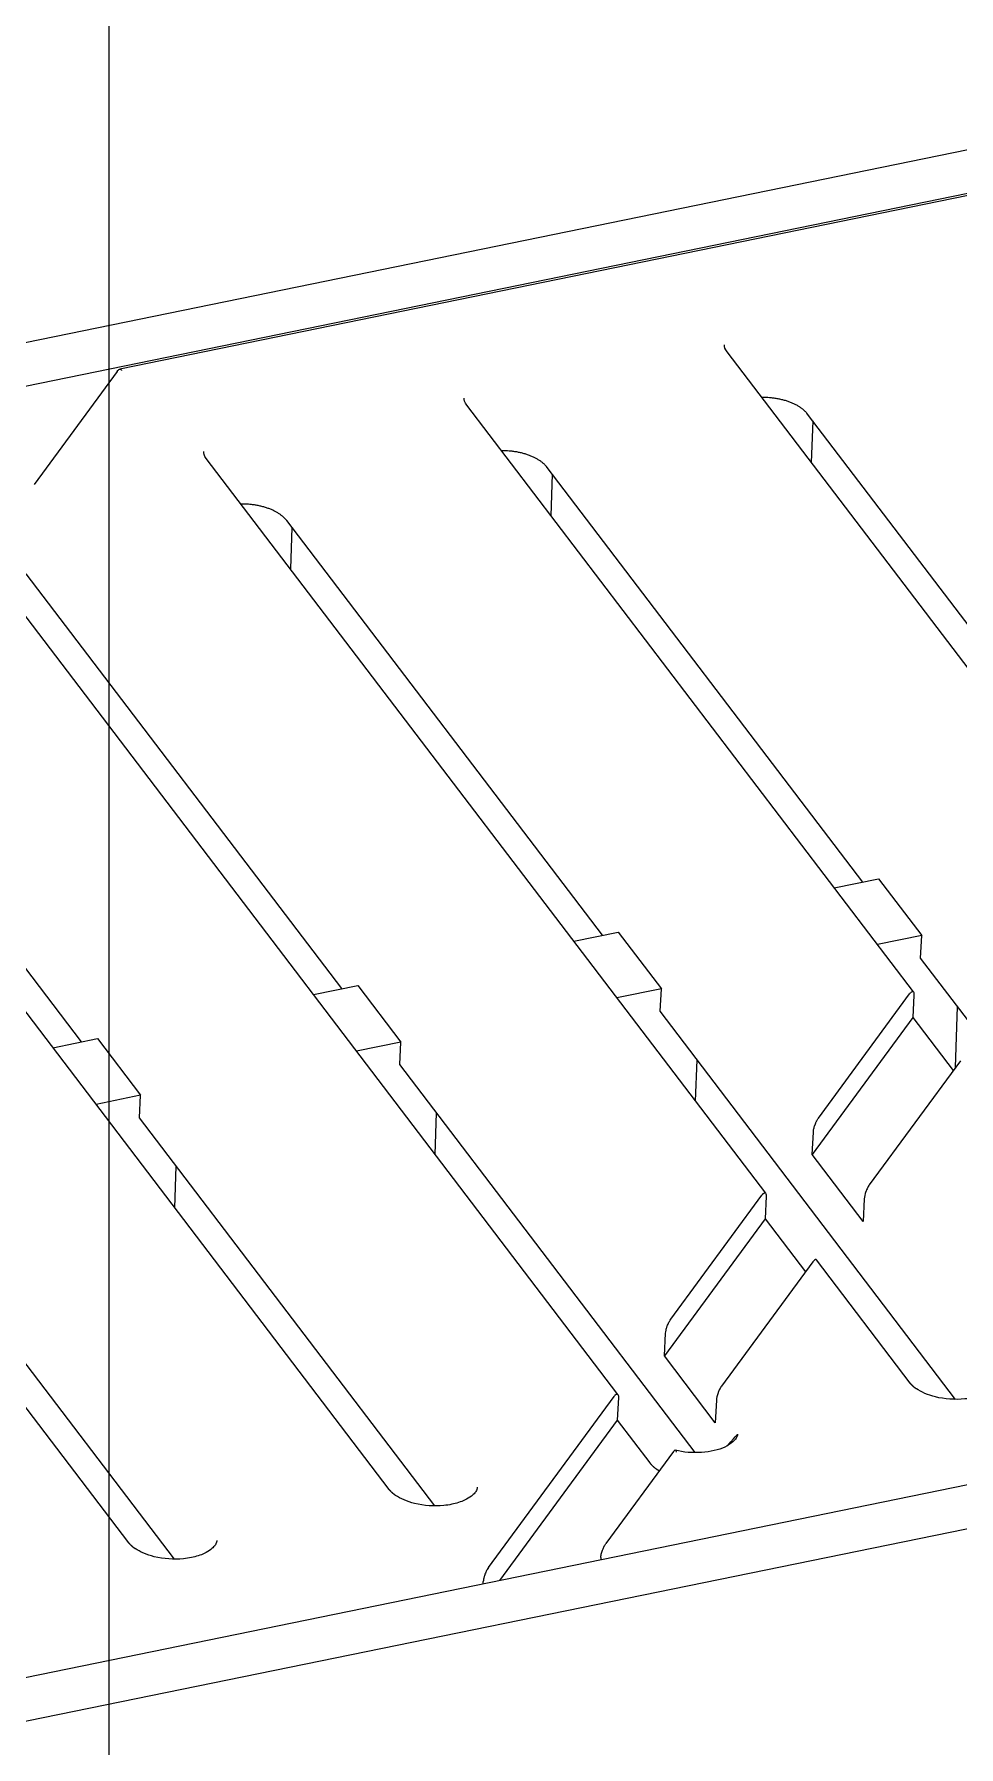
# Model space of a CAD drawing. Header units: millimetres. Extents: x 4267 to 8467, y 166 to 3136.
# Drawn here: x 4815.2 to 4861.8, y 1873.2 to 1959.5 of the extents above; entities that cross this region are included whole.
import ezdxf

# ---------------------------------------------------------------- set-up
doc = ezdxf.new("R2010")
doc.units = ezdxf.units.MM
doc.styles.get("Standard").update_dxf_attribs({"font": 'SimSun.ttf'})
doc.dimstyles.new('ISO-25', dxfattribs={"dimtxt": 2.5, "dimasz": 2.5, "dimexe": 1.25, "dimexo": 0.625, "dimtad": 1, "dimtxsty": 'Standard', "dimcen": 2.5, "dimadec": 0, "dimazin": 0, "dimtfac": 1, "dimtmove": 0, "dimatfit": 3, "dimfxl": 1, "dimarcsym": 0})

msp = doc.modelspace()

# ---------------------------------------------------------------- linework, layer by layer
at = {"linetype": 'Continuous', "lineweight": 5}
for p, q in [((4716.615, 1923.888, 326.374), (5135.162, 2009.535, 326.374)), ((4718.065, 1921.983, 326.374), (5136.612, 2007.63, 326.374)), ((4893.637, 1957.795, 326.374), (4819.518, 1942.628, 326.374)), ((4760.941, 1865.645, 326.374), (5179.488, 1951.291, 326.374)), ((4762.391, 1863.739, 326.374), (5180.938, 1949.386, 326.374)), ((4866.972, 1921.368, 326.374), (4850.129, 1943.499, 326.374)), ((4819.383, 1942.51, 326.374), (4815.202, 1936.814, 326.374)), ((4859.523, 1911.221, 326.374), (4837.001, 1940.813, 326.374)), ((4870.096, 1919.452, 326.374), (4854.184, 1940.359, 326.374)), ((4854.445, 1940.016, 326.374), (4854.373, 1937.923, 326.374)), ((4852.074, 1901.073, 326.374), (4823.874, 1938.127, 326.374)), ((4856.968, 1916.765, 326.374), (4841.056, 1937.673, 326.374)), ((4841.318, 1937.329, 326.374), (4841.246, 1935.236, 326.374)), ((4843.84, 1914.079, 326.374), (4827.929, 1934.987, 326.374)), ((4828.19, 1934.643, 326.374), (4828.118, 1932.55, 326.374)), ((4844.624, 1890.926, 326.374), (4812.562, 1933.055, 326.374)), ((4830.713, 1911.393, 326.374), (4814.801, 1932.301, 326.374)), ((4817.585, 1908.707, 326.374), (4801.673, 1929.614, 326.374)), ((4833.101, 1886.131, 326.374), (4805.113, 1922.907, 326.374)), ((4855.527, 1916.471, 326.374), (4857.767, 1916.929, 326.374)), ((4857.767, 1916.929, 326.374), (4859.942, 1914.071, 326.374)), ((4842.4, 1913.784, 326.374), (4844.639, 1914.243, 326.374)), ((4844.639, 1914.243, 326.374), (4846.814, 1911.385, 326.374)), ((4859.942, 1914.071, 326.374), (4857.702, 1913.613, 326.374)), ((4859.885, 1912.933, 326.374), (4859.942, 1914.071, 326.374)), ((4819.973, 1883.445, 326.374), (4797.664, 1912.76, 326.374)), ((4874.776, 1893.366, 326.374), (4859.885, 1912.933, 326.374)), ((4829.272, 1911.098, 326.374), (4831.512, 1911.556, 326.374)), ((4831.512, 1911.556, 326.374), (4833.686, 1908.699, 326.374)), ((4846.814, 1911.385, 326.374), (4844.574, 1910.927, 326.374)), ((4846.757, 1910.247, 326.374), (4846.814, 1911.385, 326.374)), ((4854.733, 1904.865, 326.374), (4859.329, 1911.126, 326.374)), ((4859.548, 1911.069, 326.374), (4859.491, 1909.928, 326.374)), ((4861.648, 1890.68, 326.374), (4846.757, 1910.247, 326.374)), ((4861.636, 1907.41, 326.374), (4861.742, 1910.492, 326.374)), ((4859.491, 1909.928, 326.374), (4854.419, 1903.019, 326.374)), ((4859.491, 1909.928, 326.374), (4861.524, 1907.257, 326.374)), ((4816.145, 1908.412, 326.374), (4818.384, 1908.87, 326.374)), ((4818.384, 1908.87, 326.374), (4820.559, 1906.012, 326.374)), ((4833.686, 1908.699, 326.374), (4831.447, 1908.241, 326.374)), ((4833.63, 1907.56, 326.374), (4833.686, 1908.699, 326.374)), ((4848.52, 1887.995, 326.374), (4833.63, 1907.56, 326.374)), ((4848.543, 1905.713, 326.374), (4848.615, 1907.806, 326.374)), ((4861.892, 1907.758, 326.374), (4857.296, 1901.497, 326.374)), ((4820.559, 1906.012, 326.374), (4818.319, 1905.554, 326.374)), ((4820.502, 1904.874, 326.374), (4820.559, 1906.012, 326.374)), ((4835.393, 1885.307, 326.374), (4820.502, 1904.874, 326.374)), ((4835.415, 1903.027, 326.374), (4835.487, 1905.12, 326.374)), ((4854.419, 1903.019, 326.374), (4854.476, 1904.16, 326.374)), ((4822.287, 1900.34, 326.374), (4822.359, 1902.433, 326.374)), ((4856.982, 1899.652, 326.374), (4854.419, 1903.019, 326.374)), ((4822.265, 1882.621, 326.374), (4807.374, 1902.188, 326.374)), ((4847.284, 1894.717, 326.374), (4851.88, 1900.978, 326.374)), ((4852.099, 1900.922, 326.374), (4852.042, 1899.781, 326.374)), ((4857.039, 1900.793, 326.374), (4856.982, 1899.652, 326.374)), ((4852.042, 1899.781, 326.374), (4846.97, 1892.872, 326.374)), ((4852.042, 1899.781, 326.374), (4854.075, 1897.109, 326.374)), ((4854.443, 1897.611, 326.374), (4849.847, 1891.35, 326.374)), ((4859.356, 1891.504, 326.374), (4854.634, 1897.708, 326.374)), ((4846.97, 1892.872, 326.374), (4847.027, 1894.013, 326.374)), ((4849.533, 1889.504, 326.374), (4846.97, 1892.872, 326.374)), ((4838.094, 1882.199, 326.374), (4844.431, 1890.831, 326.374)), ((4844.65, 1890.774, 326.374), (4844.592, 1889.633, 326.374)), ((4849.59, 1890.645, 326.374), (4849.533, 1889.504, 326.374)), ((4844.592, 1889.633, 326.374), (4838.657, 1881.547, 326.374)), ((4844.592, 1889.633, 326.374), (4846.227, 1887.486, 326.374)), ((4847.426, 1888.052, 326.374), (4844.019, 1883.412, 326.374)), ((4843.763, 1882.714, 326.374), (4843.755, 1882.591, 326.374)), ((4837.83, 1881.378, 326.374), (4837.838, 1881.502, 326.374))]:
    msp.add_line(p, q, dxfattribs=at)
for points in [[(4854.184, 1940.359), (4854.148, 1940.404, 0.012486), (4854.11, 1940.448, 0.011398), (4854.067, 1940.492, 0.010733), (4854.021, 1940.536, 0.010588), (4853.972, 1940.579, 0.010233), (4853.919, 1940.622, 0.009865), (4853.862, 1940.665, 0.009467), (4853.802, 1940.706, 0.009174), (4853.738, 1940.747, 0.008829), (4853.671, 1940.786, 0.008551), (4853.6, 1940.825, 0.008239), (4853.526, 1940.862, 0.007989), (4853.449, 1940.898, 0.007726), (4853.37, 1940.932, 0.007521), (4853.287, 1940.964, 0.007274), (4853.202, 1940.995, 0.007048), (4853.115, 1941.023, 0.006911), (4853.025, 1941.05, 0.006872), (4852.933, 1941.075, 0.006537), (4852.841, 1941.097, 0.00602), (4852.747, 1941.117, 0.00646), (4852.651, 1941.135, 0.007463), (4852.552, 1941.151, 0.005681), (4852.458, 1941.164, 0.002193), (4852.373, 1941.175, 0.007661), (4852.264, 1941.184, 0.012901), (4852.099, 1941.191, 0.006433), (4851.882, 1941.196, 0.00346)], [(4841.056, 1937.673), (4841.021, 1937.717, 0.012486), (4840.982, 1937.762, 0.011398), (4840.94, 1937.806, 0.010733), (4840.894, 1937.85, 0.010588), (4840.844, 1937.893, 0.010233), (4840.791, 1937.936, 0.009865), (4840.734, 1937.978, 0.009466), (4840.674, 1938.02, 0.009174), (4840.61, 1938.06, 0.008829), (4840.543, 1938.1, 0.008551), (4840.472, 1938.139, 0.008239), (4840.399, 1938.176, 0.007989), (4840.322, 1938.211, 0.007726), (4840.242, 1938.245, 0.007521), (4840.159, 1938.278, 0.007274), (4840.074, 1938.308, 0.007048), (4839.987, 1938.337, 0.006911), (4839.897, 1938.364, 0.006872), (4839.806, 1938.388, 0.006537), (4839.713, 1938.411, 0.00602), (4839.619, 1938.431, 0.00646), (4839.523, 1938.449, 0.007463), (4839.424, 1938.465, 0.005681), (4839.33, 1938.478, 0.002193), (4839.245, 1938.489, 0.007661), (4839.137, 1938.498, 0.012901), (4838.971, 1938.504, 0.006433), (4838.755, 1938.509, 0.00346)], [(4827.929, 1934.987), (4827.893, 1935.031, 0.012485), (4827.854, 1935.075, 0.011397), (4827.812, 1935.119, 0.010733), (4827.766, 1935.163, 0.010588), (4827.717, 1935.207, 0.010233), (4827.663, 1935.25, 0.009865), (4827.607, 1935.292, 0.009466), (4827.546, 1935.334, 0.009174), (4827.483, 1935.374, 0.008829), (4827.415, 1935.414, 0.008551), (4827.345, 1935.452, 0.008239), (4827.271, 1935.489, 0.007989), (4827.194, 1935.525, 0.007726), (4827.114, 1935.559, 0.007521), (4827.032, 1935.592, 0.007274), (4826.947, 1935.622, 0.007048), (4826.859, 1935.651, 0.006911), (4826.77, 1935.678, 0.006872), (4826.678, 1935.702, 0.006537), (4826.585, 1935.725, 0.00602), (4826.492, 1935.745, 0.00646), (4826.396, 1935.763, 0.007463), (4826.297, 1935.778, 0.005681), (4826.203, 1935.792, 0.002193), (4826.118, 1935.803, 0.007661), (4826.009, 1935.811, 0.012902), (4825.843, 1935.818, 0.006433), (4825.627, 1935.823, 0.00346)], [(4859.302, 1891.557), (4859.309, 1891.549, 0.002102), (4859.315, 1891.54, 0.002041), (4859.321, 1891.532, 0.002016), (4859.328, 1891.524, 0.00203), (4859.335, 1891.516, 0.002028), (4859.342, 1891.508, 0.002024), (4859.349, 1891.499, 0.002015), (4859.356, 1891.491, 0.002015), (4859.363, 1891.483, 0.002008), (4859.371, 1891.474, 0.002007), (4859.378, 1891.466, 0.001999), (4859.386, 1891.458, 0.001998), (4859.394, 1891.449, 0.00199), (4859.402, 1891.441, 0.001989), (4859.41, 1891.432, 0.001981), (4859.418, 1891.424, 0.001979), (4859.427, 1891.415, 0.001971), (4859.436, 1891.407, 0.001969), (4859.445, 1891.398, 0.001961), (4859.454, 1891.389, 0.001959), (4859.463, 1891.381, 0.00195), (4859.472, 1891.372, 0.001947), (4859.482, 1891.363, 0.00194), (4859.491, 1891.355, 0.001942), (4859.501, 1891.346, 0.001927), (4859.511, 1891.337, 0.001912), (4859.521, 1891.329, 0.001922), (4859.532, 1891.32, 0.001962), (4859.542, 1891.311, 0.001892), (4859.553, 1891.302, 0.001753), (4859.564, 1891.293, 0.001945), (4859.575, 1891.285, 0.002337), (4859.587, 1891.275, 0.001731), (4859.598, 1891.267, 0.000527), (4859.608, 1891.259, 0.002495), (4859.622, 1891.249, 0.004264), (4859.643, 1891.234, 0.002018), (4859.671, 1891.214, 0.001044)], [(4846.227, 1887.486), (4846.238, 1887.471, 0.003952), (4846.25, 1887.456, 0.003864), (4846.262, 1887.442, 0.003797), (4846.274, 1887.427, 0.00376), (4846.287, 1887.413, 0.003711), (4846.3, 1887.398, 0.003661), (4846.313, 1887.384, 0.003608), (4846.327, 1887.37, 0.003562), (4846.341, 1887.355, 0.003511), (4846.355, 1887.341, 0.003466), (4846.37, 1887.327, 0.003415), (4846.385, 1887.313, 0.003368), (4846.401, 1887.299, 0.003322), (4846.416, 1887.285, 0.003283), (4846.432, 1887.271, 0.003227), (4846.448, 1887.258, 0.003165), (4846.465, 1887.244, 0.003147), (4846.482, 1887.23, 0.003168), (4846.499, 1887.217, 0.003032), (4846.517, 1887.204, 0.002794), (4846.535, 1887.191, 0.003043), (4846.553, 1887.177, 0.003576), (4846.572, 1887.164, 0.002667), (4846.59, 1887.151, 0.000903), (4846.607, 1887.14, 0.003708), (4846.629, 1887.126, 0.006214), (4846.664, 1887.104, 0.002965), (4846.709, 1887.076, 0.001552)], [(4833.047, 1886.184), (4833.053, 1886.176, 0.002103), (4833.06, 1886.168, 0.002042), (4833.066, 1886.16, 0.002016), (4833.073, 1886.152, 0.002031), (4833.08, 1886.143, 0.002028), (4833.086, 1886.135, 0.002024), (4833.093, 1886.127, 0.002016), (4833.101, 1886.119, 0.002016), (4833.108, 1886.11, 0.002009), (4833.115, 1886.102, 0.002007), (4833.123, 1886.093, 0.002), (4833.131, 1886.085, 0.001998), (4833.139, 1886.077, 0.001991), (4833.147, 1886.068, 0.001989), (4833.155, 1886.06, 0.001981), (4833.163, 1886.051, 0.001979), (4833.172, 1886.043, 0.001971), (4833.18, 1886.034, 0.001969), (4833.189, 1886.026, 0.001961), (4833.198, 1886.017, 0.001959), (4833.207, 1886.008, 0.00195), (4833.217, 1886, 0.001947), (4833.226, 1885.991, 0.00194), (4833.236, 1885.982, 0.001942), (4833.246, 1885.974, 0.001928), (4833.256, 1885.965, 0.001912), (4833.266, 1885.956, 0.001922), (4833.277, 1885.947, 0.001962), (4833.287, 1885.938, 0.001892), (4833.298, 1885.93, 0.001753), (4833.309, 1885.921, 0.001945), (4833.32, 1885.912, 0.002337), (4833.332, 1885.903, 0.001731), (4833.343, 1885.894, 0.000527), (4833.353, 1885.887, 0.002495), (4833.366, 1885.877, 0.004265), (4833.388, 1885.861, 0.002018), (4833.416, 1885.841, 0.001044)], [(4819.92, 1883.498), (4819.926, 1883.49, 0.002103), (4819.932, 1883.482, 0.002042), (4819.939, 1883.473, 0.002017), (4819.945, 1883.465, 0.002031), (4819.952, 1883.457, 0.002029), (4819.959, 1883.449, 0.002024), (4819.966, 1883.441, 0.002016), (4819.973, 1883.432, 0.002016), (4819.98, 1883.424, 0.002009), (4819.988, 1883.416, 0.002008), (4819.995, 1883.407, 0.002), (4820.003, 1883.399, 0.001999), (4820.011, 1883.39, 0.001991), (4820.019, 1883.382, 0.001989), (4820.027, 1883.373, 0.001981), (4820.036, 1883.365, 0.001979), (4820.044, 1883.356, 0.001971), (4820.053, 1883.348, 0.001969), (4820.062, 1883.339, 0.001961), (4820.071, 1883.331, 0.001959), (4820.08, 1883.322, 0.001951), (4820.089, 1883.313, 0.001947), (4820.099, 1883.305, 0.00194), (4820.108, 1883.296, 0.001942), (4820.118, 1883.287, 0.001928), (4820.128, 1883.278, 0.001912), (4820.139, 1883.27, 0.001922), (4820.149, 1883.261, 0.001962), (4820.16, 1883.252, 0.001892), (4820.17, 1883.243, 0.001753), (4820.181, 1883.235, 0.001945), (4820.192, 1883.226, 0.002337), (4820.204, 1883.217, 0.001731), (4820.215, 1883.208, 0.000527), (4820.225, 1883.2, 0.002495), (4820.239, 1883.19, 0.004265), (4820.26, 1883.175, 0.002018), (4820.289, 1883.155, 0.001044)]]:
    msp.add_lwpolyline(points, format="xyb", dxfattribs=at)
for points in [[(4850.129, 1943.499, 326.374), (4850.023, 1943.641, 326.374), (4849.993, 1943.754, 326.374), (4849.998, 1943.851, 326.374)], [(4837.001, 1940.813, 326.374), (4836.895, 1940.954, 326.374), (4836.866, 1941.068, 326.374), (4836.87, 1941.165, 326.374)], [(4823.874, 1938.127, 326.374), (4823.768, 1938.268, 326.374), (4823.738, 1938.381, 326.374), (4823.743, 1938.479, 326.374)]]:
    msp.add_open_spline(points, degree=3, dxfattribs=at)
for points, knots in [([(4819.383, 1942.51, 326.374), (4819.406, 1942.541, 326.374), (4819.427, 1942.566, 326.374), (4819.455, 1942.591, 326.374), (4819.462, 1942.597, 326.374), (4819.498, 1942.624, 326.374), (4819.523, 1942.633, 326.374), (4819.561, 1942.625, 326.374), (4819.573, 1942.614, 326.374), (4819.586, 1942.589, 326.374), (4819.589, 1942.581, 326.374), (4819.594, 1942.568, 326.374), (4819.595, 1942.561, 326.374), (4819.597, 1942.554, 326.374)], [0, 0, 0, 0, 0.1875, 0.1875, 0.25, 0.25, 0.5, 0.5, 0.6875, 0.6875, 0.75, 0.75, 0.8050392, 0.8050392, 0.8050392, 0.8050392]), ([(4859.329, 1911.126, 326.374), (4859.349, 1911.153, 326.374), (4859.366, 1911.173, 326.374), (4859.388, 1911.194, 326.374), (4859.394, 1911.201, 326.374), (4859.403, 1911.208, 326.374), (4859.407, 1911.212, 326.374), (4859.411, 1911.215, 326.374), (4859.413, 1911.217, 326.374), (4859.414, 1911.218, 326.374), (4859.414, 1911.218, 326.374), (4859.432, 1911.23, 326.374), (4859.446, 1911.238, 326.374), (4859.465, 1911.244, 326.374), (4859.471, 1911.245, 326.374), (4859.479, 1911.245, 326.374), (4859.482, 1911.245, 326.374), (4859.487, 1911.245, 326.374), (4859.489, 1911.244, 326.374), (4859.535, 1911.232, 326.374), (4859.553, 1911.164, 326.374), (4859.548, 1911.069, 326.374)], [0, 0, 0, 0, 0.125, 0.125, 0.1875, 0.1875, 0.21875, 0.234375, 0.242188, 0.242188, 0.25, 0.25, 0.375, 0.375, 0.4375, 0.4375, 0.46875, 0.46875, 0.5, 0.5, 1, 1, 1, 1]), ([(4854.476, 1904.16, 326.374), (4854.479, 1904.207, 326.374), (4854.486, 1904.264, 326.374), (4854.507, 1904.357, 326.374), (4854.516, 1904.389, 326.374), (4854.53, 1904.439, 326.374), (4854.538, 1904.464, 326.374), (4854.547, 1904.49, 326.374), (4854.553, 1904.507, 326.374), (4854.557, 1904.517, 326.374), (4854.57, 1904.555, 326.374), (4854.583, 1904.587, 326.374), (4854.604, 1904.636, 326.374), (4854.612, 1904.652, 326.374), (4854.623, 1904.677, 326.374), (4854.629, 1904.69, 326.374), (4854.637, 1904.704, 326.374), (4854.64, 1904.71, 326.374), (4854.642, 1904.715, 326.374), (4854.644, 1904.718, 326.374), (4854.663, 1904.756, 326.374), (4854.693, 1904.811, 326.374), (4854.733, 1904.865, 326.374)], [0, 0, 0, 0, 0.25, 0.25, 0.375, 0.375, 0.4375, 0.46875, 0.46875, 0.5, 0.5, 0.625, 0.625, 0.6875, 0.6875, 0.71875, 0.734375, 0.742188, 0.742188, 0.75, 0.75, 1, 1, 1, 1]), ([(4857.296, 1901.497, 326.374), (4857.276, 1901.47, 326.374), (4857.258, 1901.443, 326.374), (4857.236, 1901.405, 326.374), (4857.229, 1901.393, 326.374), (4857.22, 1901.376, 326.374), (4857.216, 1901.368, 326.374), (4857.211, 1901.359, 326.374), (4857.209, 1901.356, 326.374), (4857.208, 1901.354, 326.374), (4857.208, 1901.353, 326.374), (4857.19, 1901.318, 326.374), (4857.174, 1901.285, 326.374), (4857.153, 1901.235, 326.374), (4857.146, 1901.219, 326.374), (4857.137, 1901.195, 326.374), (4857.134, 1901.188, 326.374), (4857.128, 1901.172, 326.374), (4857.125, 1901.165, 326.374), (4857.072, 1901.019, 326.374), (4857.044, 1900.887, 326.374), (4857.039, 1900.793, 326.374)], [0, 0, 0, 0, 0.125, 0.125, 0.1875, 0.1875, 0.21875, 0.234375, 0.242188, 0.242188, 0.25, 0.25, 0.375, 0.375, 0.4375, 0.4375, 0.46875, 0.46875, 0.5, 0.5, 1, 1, 1, 1]), ([(4851.88, 1900.978, 326.374), (4851.9, 1901.005, 326.374), (4851.917, 1901.025, 326.374), (4851.939, 1901.047, 326.374), (4851.945, 1901.053, 326.374), (4851.954, 1901.061, 326.374), (4851.958, 1901.064, 326.374), (4851.962, 1901.068, 326.374), (4851.964, 1901.069, 326.374), (4851.965, 1901.07, 326.374), (4851.965, 1901.07, 326.374), (4851.982, 1901.083, 326.374), (4851.997, 1901.09, 326.374), (4852.016, 1901.096, 326.374), (4852.022, 1901.097, 326.374), (4852.03, 1901.098, 326.374), (4852.033, 1901.098, 326.374), (4852.038, 1901.097, 326.374), (4852.04, 1901.097, 326.374), (4852.085, 1901.085, 326.374), (4852.103, 1901.016, 326.374), (4852.099, 1900.922, 326.374)], [0, 0, 0, 0, 0.125, 0.125, 0.1875, 0.1875, 0.21875, 0.234375, 0.242188, 0.242188, 0.25, 0.25, 0.375, 0.375, 0.4375, 0.4375, 0.46875, 0.46875, 0.5, 0.5, 1, 1, 1, 1]), ([(4854.634, 1897.708, 326.374), (4854.634, 1897.708, 326.374), (4854.634, 1897.709, 326.374), (4854.629, 1897.715, 326.374), (4854.623, 1897.72, 326.374), (4854.616, 1897.725, 326.374), (4854.611, 1897.727, 326.374), (4854.608, 1897.728, 326.374), (4854.596, 1897.731, 326.374), (4854.585, 1897.731, 326.374), (4854.566, 1897.725, 326.374), (4854.559, 1897.722, 326.374), (4854.548, 1897.716, 326.374), (4854.543, 1897.713, 326.374), (4854.536, 1897.708, 326.374), (4854.533, 1897.706, 326.374), (4854.531, 1897.705, 326.374), (4854.53, 1897.704, 326.374), (4854.511, 1897.69, 326.374), (4854.483, 1897.665, 326.374), (4854.443, 1897.611, 326.374)], [0.3658304, 0.3658304, 0.3658304, 0.3658304, 0.375, 0.375, 0.4375, 0.46875, 0.46875, 0.5, 0.5, 0.625, 0.625, 0.6875, 0.6875, 0.71875, 0.734375, 0.7421875, 0.7421875, 0.75, 0.75, 1, 1, 1, 1]), ([(4847.027, 1894.013, 326.374), (4847.029, 1894.061, 326.374), (4847.037, 1894.116, 326.374), (4847.054, 1894.191, 326.374), (4847.058, 1894.209, 326.374), (4847.075, 1894.275, 326.374), (4847.091, 1894.325, 326.374), (4847.135, 1894.445, 326.374), (4847.163, 1894.511, 326.374), (4847.203, 1894.586, 326.374), (4847.209, 1894.599, 326.374), (4847.239, 1894.651, 326.374), (4847.261, 1894.686, 326.374), (4847.284, 1894.717, 326.374)], [0, 0, 0, 0, 0.25, 0.25, 0.3125, 0.3125, 0.5, 0.5, 0.75, 0.75, 0.8125, 0.8125, 1, 1, 1, 1]), ([(4849.847, 1891.35, 326.374), (4849.827, 1891.323, 326.374), (4849.809, 1891.295, 326.374), (4849.787, 1891.257, 326.374), (4849.78, 1891.246, 326.374), (4849.771, 1891.229, 326.374), (4849.767, 1891.221, 326.374), (4849.762, 1891.212, 326.374), (4849.76, 1891.208, 326.374), (4849.759, 1891.206, 326.374), (4849.759, 1891.206, 326.374), (4849.741, 1891.171, 326.374), (4849.725, 1891.137, 326.374), (4849.704, 1891.088, 326.374), (4849.697, 1891.072, 326.374), (4849.687, 1891.048, 326.374), (4849.684, 1891.04, 326.374), (4849.679, 1891.024, 326.374), (4849.676, 1891.018, 326.374), (4849.623, 1890.872, 326.374), (4849.595, 1890.739, 326.374), (4849.59, 1890.645, 326.374)], [0, 0, 0, 0, 0.125, 0.125, 0.1875, 0.1875, 0.21875, 0.234375, 0.242188, 0.242188, 0.25, 0.25, 0.375, 0.375, 0.4375, 0.4375, 0.46875, 0.46875, 0.5, 0.5, 1, 1, 1, 1]), ([(4862.503, 1890.761, 326.374), (4862.376, 1890.735, 326.374), (4861.773, 1890.643, 326.374), (4860.661, 1890.718, 326.374), (4859.914, 1891.049, 326.374), (4859.671, 1891.214, 326.374)], [0.4156782, 0.4156782, 0.4156782, 0.4156782, 0.4793235, 0.7064299, 0.8936242, 0.8936242, 0.8936242, 0.8936242]), ([(4844.431, 1890.831, 326.374), (4844.451, 1890.858, 326.374), (4844.468, 1890.878, 326.374), (4844.489, 1890.9, 326.374), (4844.496, 1890.906, 326.374), (4844.504, 1890.913, 326.374), (4844.509, 1890.917, 326.374), (4844.513, 1890.92, 326.374), (4844.515, 1890.922, 326.374), (4844.516, 1890.923, 326.374), (4844.516, 1890.923, 326.374), (4844.533, 1890.936, 326.374), (4844.547, 1890.943, 326.374), (4844.567, 1890.949, 326.374), (4844.572, 1890.95, 326.374), (4844.581, 1890.95, 326.374), (4844.583, 1890.95, 326.374), (4844.588, 1890.95, 326.374), (4844.591, 1890.949, 326.374), (4844.636, 1890.937, 326.374), (4844.654, 1890.868, 326.374), (4844.649, 1890.774, 326.374)], [0, 0, 0, 0, 0.125, 0.125, 0.1875, 0.1875, 0.21875, 0.234375, 0.242188, 0.242188, 0.25, 0.25, 0.375, 0.375, 0.4375, 0.4375, 0.46875, 0.46875, 0.5, 0.5, 1, 1, 1, 1]), ([(4850.144, 1888.343, 326.374), (4850.661, 1888.934, 326.374), (4850.652, 1888.882, 326.374), (4850.621, 1888.7, 326.374), (4849.951, 1888.036, 326.374), (4848.346, 1887.899, 326.374), (4847.518, 1888.115, 326.374)], [0, 0, 0, 0, 0.017594, 0.109686, 0.420428, 1, 1, 1, 1]), ([(4847.518, 1888.115, 326.374), (4847.518, 1888.115, 326.374), (4847.517, 1888.116, 326.374), (4847.508, 1888.117, 326.374), (4847.499, 1888.115, 326.374), (4847.47, 1888.102, 326.374), (4847.448, 1888.082, 326.374), (4847.426, 1888.053, 326.374)], [0.6089715, 0.6089715, 0.6089715, 0.6089715, 0.625, 0.625, 0.75, 0.75, 1, 1, 1, 1]), ([(4847.571, 1888.019, 326.374), (4847.571, 1888.023, 326.374), (4847.57, 1888.026, 326.374), (4847.563, 1888.064, 326.374), (4847.553, 1888.089, 326.374), (4847.538, 1888.103, 326.374)], [0.2264404, 0.2264404, 0.2264404, 0.2264404, 0.25, 0.25, 0.4995334, 0.4995334, 0.4995334, 0.4995334]), ([(4836.248, 1885.388, 326.374), (4836.121, 1885.362, 326.374), (4835.517, 1885.27, 326.374), (4834.406, 1885.345, 326.374), (4833.659, 1885.676, 326.374), (4833.416, 1885.841, 326.374)], [0.4156782, 0.4156782, 0.4156782, 0.4156782, 0.4793235, 0.7064299, 0.8936242, 0.8936242, 0.8936242, 0.8936242]), ([(4837.533, 1886.255, 326.374), (4837.533, 1886.254, 326.374), (4837.533, 1886.252, 326.374), (4837.533, 1886.249, 326.374), (4837.532, 1886.245, 326.374), (4837.532, 1886.241, 326.374), (4837.531, 1886.232, 326.374), (4837.529, 1886.219, 326.374), (4837.525, 1886.193, 326.374), (4837.518, 1886.164, 326.374), (4837.5, 1886.111, 326.374), (4837.47, 1886.049, 326.374), (4837.391, 1885.938, 326.374), (4837.235, 1885.783, 326.374), (4836.871, 1885.56, 326.374), (4836.49, 1885.438, 326.374), (4836.248, 1885.388, 326.374)], [0, 0, 0, 0, 0.0014058, 0.002815, 0.0045808, 0.0081288, 0.009911, 0.0188933, 0.0280127, 0.0512958, 0.0632609, 0.1061413, 0.138156, 0.2060903, 0.2933814, 0.4156782, 0.4156782, 0.4156782, 0.4156782]), ([(4824.405, 1883.569, 326.374), (4824.405, 1883.568, 326.374), (4824.405, 1883.566, 326.374), (4824.405, 1883.563, 326.374), (4824.405, 1883.559, 326.374), (4824.404, 1883.554, 326.374), (4824.403, 1883.545, 326.374), (4824.402, 1883.533, 326.374), (4824.397, 1883.506, 326.374), (4824.39, 1883.477, 326.374), (4824.372, 1883.425, 326.374), (4824.342, 1883.363, 326.374), (4824.264, 1883.251, 326.374), (4824.107, 1883.097, 326.374), (4823.743, 1882.874, 326.374), (4823.362, 1882.752, 326.374), (4823.12, 1882.702, 326.374)], [0, 0, 0, 0, 0.0014058, 0.002815, 0.0045808, 0.0081288, 0.009911, 0.0188933, 0.0280127, 0.0512958, 0.0632609, 0.1061413, 0.138156, 0.2060903, 0.2933814, 0.4156782, 0.4156782, 0.4156782, 0.4156782]), ([(4843.763, 1882.714, 326.374), (4843.765, 1882.75, 326.374), (4843.77, 1882.79, 326.374), (4843.781, 1882.847, 326.374), (4843.784, 1882.861, 326.374), (4843.802, 1882.941, 326.374), (4843.822, 1883.008, 326.374), (4843.866, 1883.126, 326.374), (4843.886, 1883.175, 326.374), (4843.916, 1883.237, 326.374), (4843.924, 1883.254, 326.374), (4843.96, 1883.323, 326.374), (4843.989, 1883.371, 326.374), (4844.019, 1883.412, 326.374)], [0, 0, 0, 0, 0.1875, 0.1875, 0.25, 0.25, 0.5, 0.5, 0.6875, 0.6875, 0.75, 0.75, 1, 1, 1, 1]), ([(4823.12, 1882.702, 326.374), (4822.993, 1882.676, 326.374), (4822.39, 1882.584, 326.374), (4821.278, 1882.659, 326.374), (4820.531, 1882.99, 326.374), (4820.289, 1883.155, 326.374)], [0.4156782, 0.4156782, 0.4156782, 0.4156782, 0.4793235, 0.7064299, 0.8936242, 0.8936242, 0.8936242, 0.8936242]), ([(4838.094, 1882.199, 326.374), (4838.072, 1882.169, 326.374), (4838.05, 1882.134, 326.374), (4838.021, 1882.082, 326.374), (4838.014, 1882.07, 326.374), (4837.975, 1881.995, 326.374), (4837.947, 1881.931, 326.374), (4837.904, 1881.812, 326.374), (4837.888, 1881.762, 326.374), (4837.87, 1881.697, 326.374), (4837.866, 1881.679, 326.374), (4837.849, 1881.605, 326.374), (4837.841, 1881.55, 326.374), (4837.838, 1881.502, 326.374)], [0, 0, 0, 0, 0.1875, 0.1875, 0.25, 0.25, 0.5, 0.5, 0.6875, 0.6875, 0.75, 0.75, 1, 1, 1, 1])]:
    msp.add_open_spline(points, degree=3, knots=knots, dxfattribs=at)

# ---------------------------------------------------------------- leaders
at = {"lineweight": 5}
msp.add_leader([(4818.981, 1866.034, 326.374), (4818.981, 2040.319, 326.374), (4845.203, 2040.319, 326.374)], dimstyle='ISO-25', override={"dimtxt": 10, "dimgap": 0.625, "dimtad": 0, "dimarcsym": 1}, dxfattribs=at)

doc.saveas('drawing.dxf')
